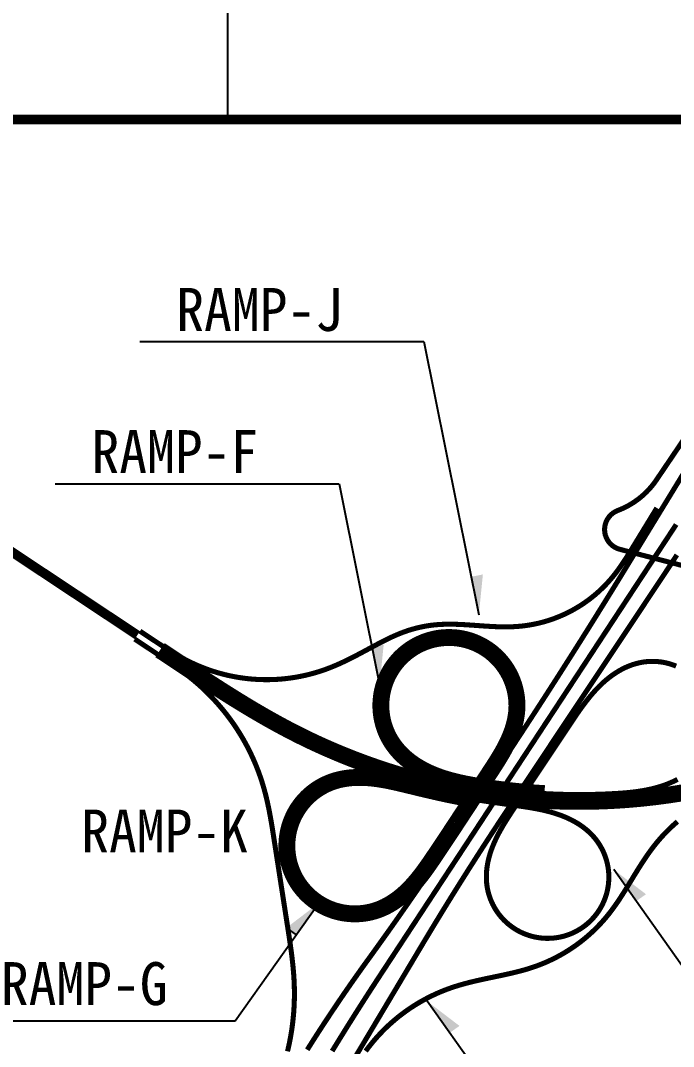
# Model space of a CAD drawing. Extents: x 221399 to 223677, y 223629 to 224581.
# Drawn here: x 222780.7 to 222841.4, y 224337.6 to 224433 of the extents above; entities that cross this region are included whole.
import ezdxf

# ---------------------------------------------------------------- set-up
doc = ezdxf.new("R2010")
doc.units = 0
doc.header["$MEASUREMENT"] = 0
doc.linetypes.add('HIDDEN', pattern=[0.375, 0.25, -0.125])
for name, color, linetype in [('CA-ALGN-RampA', 2, 'CONTINUOUS'), ('CA-ALGN-RampF', 2, 'CONTINUOUS'), ('CA-ALGN-RampG', 2, 'CONTINUOUS'), ('CA-ALGN-RampH', 2, 'CONTINUOUS'), ('CA-ALGN-RampJ', 2, 'CONTINUOUS'), ('CA-ALGN-RampK', 2, 'CONTINUOUS'), ('CA-ALGN-RampL', 2, 'CONTINUOUS'), ('CA-ALGN-RampM', 2, 'CONTINUOUS'), ('CA-ALGN-RampN', 2, 'CONTINUOUS'), ('CA-ALGN-RampO', 2, 'CONTINUOUS'), ('CA-ALGN-국도7호선', 2, 'CONTINUOUS'), ('CA-ALGN-국도7호선평면선형', 2, 'CONTINUOUS'), ('CA-ALGN-군도이설2', 2, 'CONTINUOUS'), ('CA-LEAL', 1, 'CONTINUOUS'), ('CA-TEXT', 3, 'CONTINUOUS'), ('CV-GRID-LINE', 1, 'CONTINUOUS'), ('CZ-LIN1', 7, 'CONTINUOUS')]:
    doc.layers.add(name, color=color, linetype=linetype)
doc.styles.add('돋움체', font='DotumChe.ttf')

msp = doc.modelspace()

# ---------------------------------------------------------------- hatches: boundary and pattern name
at = {"layer": 'CA-LEAL'}
for points in [[(222823.689, 224381.491), (222822.59, 224381.266), (222823.311, 224377.737)], [(222814.47, 224374.967), (222813.372, 224374.743), (222814.093, 224371.213)], [(222838.845, 224351.757), (222837.931, 224351.108), (222835.845, 224354.045)], [(222805.416, 224348.62), (222806.33, 224347.971), (222808.417, 224350.908)], [(222821.514, 224339.514), (222820.599, 224338.864), (222818.513, 224341.801)]]:
    msp.add_hatch(color=256, dxfattribs=at).paths.add_polyline_path(points)

# ---------------------------------------------------------------- linework, layer by layer
at = {"layer": 'CA-ALGN-RampA', "const_width": 1.568}
msp.add_lwpolyline([(222793.686, 224374.448), (222794.869, 224373.663), (222795.079, 224373.523), (222795.29, 224373.383), (222795.501, 224373.243), (222795.712, 224373.104), (222795.923, 224372.964), (222796.133, 224372.824), (222796.344, 224372.685), (222796.555, 224372.546), (222796.767, 224372.406), (222796.978, 224372.267), (222797.189, 224372.128), (222797.401, 224371.99), (222797.612, 224371.851), (222797.824, 224371.713), (222798.036, 224371.575), (222798.248, 224371.437), (222798.46, 224371.3), (222798.673, 224371.163), (222798.886, 224371.026), (222799.099, 224370.889), (222799.312, 224370.753), (222799.525, 224370.617), (222799.739, 224370.482), (222799.953, 224370.347), (222800.167, 224370.212), (222800.381, 224370.078), (222800.596, 224369.944), (222800.811, 224369.811), (222801.026, 224369.679), (222801.242, 224369.546), (222801.458, 224369.415), (222801.674, 224369.284), (222801.891, 224369.153), (222802.108, 224369.023), (222802.325, 224368.894), (222802.543, 224368.765), (222802.761, 224368.637), (222802.979, 224368.51), (222803.198, 224368.383), (222803.417, 224368.257), (222803.637, 224368.132), (222803.857, 224368.007), (222804.078, 224367.884), (222804.299, 224367.761), (222804.52, 224367.638), (222804.742, 224367.517), (222804.965, 224367.397), (222805.187, 224367.277), (222805.411, 224367.158), (222805.635, 224367.04), (222805.859, 224366.924), (222806.084, 224366.808), (222806.221, 224366.737), (222806.446, 224366.623), (222806.672, 224366.51), (222806.899, 224366.397), (222807.126, 224366.286), (222807.353, 224366.175), (222807.581, 224366.066), (222807.81, 224365.957), (222808.039, 224365.85), (222808.268, 224365.743), (222808.498, 224365.638), (222808.728, 224365.533), (222808.959, 224365.43), (222809.19, 224365.328), (222809.422, 224365.226), (222809.654, 224365.126), (222809.887, 224365.026), (222810.12, 224364.928), (222810.353, 224364.83), (222810.587, 224364.734), (222810.821, 224364.638), (222811.056, 224364.544), (222811.291, 224364.451), (222811.526, 224364.358), (222811.762, 224364.267), (222811.998, 224364.177), (222812.235, 224364.088), (222812.472, 224363.999), (222812.709, 224363.912), (222812.947, 224363.826), (222813.185, 224363.741), (222813.424, 224363.657), (222813.663, 224363.574), (222813.902, 224363.492), (222814.142, 224363.411), (222814.382, 224363.331), (222814.622, 224363.252), (222814.862, 224363.174), (222815.103, 224363.097), (222815.345, 224363.022), (222815.586, 224362.947), (222815.828, 224362.873), (222816.071, 224362.801), (222816.313, 224362.729), (222816.556, 224362.659), (222816.799, 224362.589), (222817.043, 224362.521), (222817.287, 224362.454), (222817.531, 224362.387), (222817.775, 224362.322), (222818.02, 224362.258), (222818.265, 224362.195), (222818.51, 224362.133), (222818.755, 224362.072), (222819.001, 224362.012), (222819.247, 224361.953), (222819.493, 224361.896), (222819.74, 224361.839), (222819.986, 224361.783), (222820.233, 224361.729), (222820.481, 224361.676), (222820.728, 224361.623), (222820.976, 224361.572), (222821.224, 224361.522), (222821.472, 224361.473), (222821.72, 224361.425), (222821.969, 224361.378), (222822.217, 224361.332), (222822.466, 224361.287), (222822.715, 224361.243), (222822.965, 224361.201), (222823.214, 224361.159), (222823.464, 224361.119), (222823.713, 224361.079), (222823.963, 224361.041), (222824.214, 224361.004), (222824.464, 224360.968), (222824.714, 224360.933), (222824.965, 224360.899), (222825.216, 224360.866), (222825.467, 224360.834), (222825.718, 224360.803), (222825.969, 224360.774), (222826.22, 224360.745), (222826.472, 224360.718), (222826.723, 224360.692), (222826.975, 224360.666), (222827.227, 224360.642), (222827.479, 224360.619), (222827.731, 224360.597), (222827.983, 224360.577), (222828.235, 224360.557), (222828.487, 224360.538), (222828.739, 224360.521), (222828.992, 224360.504), (222829.244, 224360.489), (222829.497, 224360.475), (222829.749, 224360.462), (222830.002, 224360.45), (222830.254, 224360.439), (222830.507, 224360.429), (222830.76, 224360.42), (222831.013, 224360.412), (222831.266, 224360.406), (222831.518, 224360.4), (222831.771, 224360.396), (222832.024, 224360.393), (222832.277, 224360.391), (222832.53, 224360.39), (222832.783, 224360.39), (222833.036, 224360.391), (222833.289, 224360.393), (222833.542, 224360.396), (222833.794, 224360.401), (222834.047, 224360.406), (222834.3, 224360.413), (222834.553, 224360.421), (222834.806, 224360.43), (222835.058, 224360.44), (222835.311, 224360.451), (222835.564, 224360.463), (222835.816, 224360.476), (222836.069, 224360.49), (222836.321, 224360.506), (222836.574, 224360.522), (222836.826, 224360.54), (222837.078, 224360.559), (222837.33, 224360.579), (222837.582, 224360.599), (222837.834, 224360.621), (222838.086, 224360.645), (222838.338, 224360.669), (222838.589, 224360.694), (222838.841, 224360.721), (222839.092, 224360.748), (222839.344, 224360.777), (222839.595, 224360.806), (222839.846, 224360.837), (222840.097, 224360.869), (222840.348, 224360.902), (222840.598, 224360.936), (222840.668, 224360.946), (222840.918, 224360.981), (222841.169, 224361.017), (222841.419, 224361.055), (222841.669, 224361.094), (222841.918, 224361.133), (222842.168, 224361.174), (222842.418, 224361.215)], dxfattribs=at)
at = {"layer": 'CA-ALGN-RampF', "const_width": 1.568}
msp.add_lwpolyline([(222829.413, 224361.113), (222829.161, 224361.127), (222828.908, 224361.143), (222828.656, 224361.16), (222828.404, 224361.178), (222828.151, 224361.198), (222827.899, 224361.218), (222827.647, 224361.239), (222827.395, 224361.262), (222827.144, 224361.285), (222826.892, 224361.31), (222826.64, 224361.336), (222826.389, 224361.363), (222826.138, 224361.391), (222825.886, 224361.42), (222825.635, 224361.45), (222825.384, 224361.482), (222825.133, 224361.514), (222824.883, 224361.548), (222824.632, 224361.582), (222824.382, 224361.618), (222824.132, 224361.655), (222823.882, 224361.693), (222823.632, 224361.732), (222823.382, 224361.772), (222823.348, 224361.778), (222823.099, 224361.819), (222822.85, 224361.862), (222822.601, 224361.906), (222822.352, 224361.953), (222822.104, 224362.001), (222821.856, 224362.051), (222821.609, 224362.104), (222821.362, 224362.16), (222821.116, 224362.219), (222820.871, 224362.281), (222820.627, 224362.347), (222820.383, 224362.416), (222820.141, 224362.489), (222819.9, 224362.567), (222819.661, 224362.648), (222819.423, 224362.735), (222819.187, 224362.825), (222818.953, 224362.921), (222818.721, 224363.022), (222818.492, 224363.129), (222818.265, 224363.24), (222818.041, 224363.358), (222817.82, 224363.481), (222817.603, 224363.61), (222817.389, 224363.745), (222817.179, 224363.886), (222816.973, 224364.033), (222816.772, 224364.187), (222816.576, 224364.347), (222816.386, 224364.513), (222816.201, 224364.685), (222816.022, 224364.864), (222815.849, 224365.049), (222815.684, 224365.24), (222815.526, 224365.438), (222815.375, 224365.641), (222815.309, 224365.736), (222815.171, 224365.948), (222815.041, 224366.165), (222814.92, 224366.387), (222814.808, 224366.614), (222814.705, 224366.845), (222814.611, 224367.08), (222814.527, 224367.318), (222814.452, 224367.56), (222814.388, 224367.804), (222814.333, 224368.051), (222814.287, 224368.3), (222814.252, 224368.55), (222814.227, 224368.802), (222814.212, 224369.054), (222814.208, 224369.307), (222814.213, 224369.56), (222814.228, 224369.813), (222814.254, 224370.064), (222814.289, 224370.315), (222814.335, 224370.563), (222814.39, 224370.81), (222814.455, 224371.054), (222814.53, 224371.296), (222814.615, 224371.534), (222814.709, 224371.769), (222814.812, 224372), (222814.924, 224372.226), (222815.046, 224372.448), (222815.176, 224372.665), (222815.315, 224372.877), (222815.462, 224373.082), (222815.617, 224373.282), (222815.78, 224373.475), (222815.951, 224373.662), (222816.129, 224373.841), (222816.314, 224374.014), (222816.506, 224374.179), (222816.704, 224374.336), (222816.908, 224374.485), (222817.118, 224374.625), (222817.334, 224374.758), (222817.555, 224374.881), (222817.78, 224374.996), (222818.01, 224375.101), (222818.244, 224375.197), (222818.481, 224375.284), (222818.722, 224375.361), (222818.894, 224375.41), (222819.139, 224375.47), (222819.387, 224375.521), (222819.637, 224375.562), (222819.888, 224375.592), (222820.14, 224375.613), (222820.393, 224375.624), (222820.645, 224375.624), (222820.898, 224375.614), (222821.15, 224375.595), (222821.401, 224375.565), (222821.651, 224375.525), (222821.899, 224375.475), (222822.145, 224375.415), (222822.388, 224375.346), (222822.628, 224375.267), (222822.865, 224375.178), (222823.098, 224375.08), (222823.327, 224374.973), (222823.552, 224374.857), (222823.771, 224374.731), (222823.986, 224374.597), (222824.195, 224374.455), (222824.398, 224374.304), (222824.595, 224374.146), (222824.785, 224373.979), (222824.969, 224373.805), (222825.145, 224373.624), (222825.315, 224373.436), (222825.476, 224373.241), (222825.63, 224373.041), (222825.775, 224372.834), (222825.912, 224372.621), (222826.041, 224372.403), (222826.16, 224372.18), (222826.271, 224371.953), (222826.372, 224371.721), (222826.464, 224371.486), (222826.547, 224371.247), (222826.62, 224371.005), (222826.683, 224370.76), (222826.736, 224370.512), (222826.78, 224370.263), (222826.813, 224370.013), (222826.836, 224369.761), (222826.85, 224369.508), (222826.853, 224369.255), (222826.846, 224369.003), (222826.835, 224368.825), (222826.811, 224368.573), (222826.777, 224368.322), (222826.734, 224368.073), (222826.683, 224367.825), (222826.623, 224367.58), (222826.555, 224367.336), (222826.48, 224367.095), (222826.397, 224366.855), (222826.309, 224366.619), (222826.214, 224366.384), (222826.113, 224366.152), (222826.008, 224365.922), (222825.897, 224365.695), (222825.783, 224365.469), (222825.664, 224365.246), (222825.541, 224365.025), (222825.416, 224364.805), (222825.287, 224364.588), (222825.156, 224364.371), (222825.023, 224364.156), (222824.888, 224363.942), (222824.752, 224363.729), (222824.614, 224363.517), (222824.476, 224363.305), (222824.337, 224363.094), (222824.301, 224363.038), (222821.21, 224358.331)], dxfattribs=at)
at = {"layer": 'CA-ALGN-RampG', "const_width": 1.568}
msp.add_lwpolyline([(222821.21, 224358.331), (222821.072, 224358.119), (222820.933, 224357.908), (222820.793, 224357.697), (222820.654, 224357.486), (222820.514, 224357.275), (222820.375, 224357.064), (222820.235, 224356.853), (222820.095, 224356.643), (222819.955, 224356.432), (222819.814, 224356.222), (222819.674, 224356.011), (222819.533, 224355.801), (222819.392, 224355.591), (222819.291, 224355.44), (222819.15, 224355.23), (222819.009, 224355.021), (222818.866, 224354.812), (222818.723, 224354.603), (222818.578, 224354.396), (222818.432, 224354.19), (222818.284, 224353.985), (222818.134, 224353.781), (222817.981, 224353.579), (222817.826, 224353.38), (222817.668, 224353.182), (222817.507, 224352.987), (222817.342, 224352.795), (222817.174, 224352.606), (222817.002, 224352.421), (222816.827, 224352.239), (222816.647, 224352.061), (222816.463, 224351.888), (222816.274, 224351.719), (222816.081, 224351.555), (222815.884, 224351.397), (222815.682, 224351.245), (222815.475, 224351.099), (222815.264, 224350.96), (222815.048, 224350.828), (222814.828, 224350.704), (222814.604, 224350.588), (222814.375, 224350.48), (222814.236, 224350.42), (222814.001, 224350.327), (222813.762, 224350.244), (222813.52, 224350.17), (222813.275, 224350.106), (222813.028, 224350.051), (222812.779, 224350.007), (222812.529, 224349.973), (222812.277, 224349.948), (222812.025, 224349.934), (222811.772, 224349.93), (222811.519, 224349.936), (222811.267, 224349.952), (222811.015, 224349.978), (222810.765, 224350.014), (222810.516, 224350.06), (222810.269, 224350.117), (222810.025, 224350.182), (222809.784, 224350.258), (222809.546, 224350.343), (222809.311, 224350.438), (222809.081, 224350.542), (222808.855, 224350.655), (222808.633, 224350.777), (222808.417, 224350.908), (222808.206, 224351.047), (222808, 224351.195), (222807.801, 224351.351), (222807.608, 224351.514), (222807.422, 224351.686), (222807.243, 224351.864), (222807.071, 224352.05), (222806.907, 224352.242), (222806.75, 224352.44), (222806.602, 224352.645), (222806.462, 224352.856), (222806.33, 224353.072), (222806.207, 224353.293), (222806.094, 224353.519), (222805.989, 224353.749), (222805.893, 224353.983), (222805.877, 224354.025), (222805.793, 224354.263), (222805.718, 224354.505), (222805.653, 224354.749), (222805.598, 224354.996), (222805.553, 224355.245), (222805.517, 224355.495), (222805.492, 224355.747), (222805.477, 224355.999), (222805.472, 224356.252), (222805.477, 224356.505), (222805.492, 224356.757), (222805.517, 224357.009), (222805.553, 224357.259), (222805.598, 224357.508), (222805.653, 224357.755), (222805.718, 224357.999), (222805.793, 224358.241), (222805.877, 224358.479), (222805.971, 224358.714), (222806.074, 224358.945), (222806.186, 224359.172), (222806.307, 224359.394), (222806.437, 224359.611), (222806.576, 224359.822), (222806.723, 224360.028), (222806.878, 224360.228), (222807.041, 224360.421), (222807.211, 224360.608), (222807.389, 224360.788), (222807.574, 224360.961), (222807.766, 224361.126), (222807.964, 224361.283), (222808.168, 224361.432), (222808.378, 224361.573), (222808.593, 224361.705), (222808.814, 224361.829), (222809.039, 224361.944), (222809.269, 224362.049), (222809.503, 224362.146), (222809.74, 224362.232), (222809.783, 224362.247), (222810.024, 224362.323), (222810.268, 224362.389), (222810.515, 224362.446), (222810.763, 224362.495), (222811.012, 224362.534), (222811.263, 224362.566), (222811.515, 224362.59), (222811.768, 224362.606), (222812.02, 224362.615), (222812.273, 224362.617), (222812.526, 224362.613), (222812.779, 224362.602), (222813.031, 224362.586), (222813.283, 224362.564), (222813.535, 224362.537), (222813.786, 224362.505), (222814.036, 224362.469), (222814.286, 224362.43), (222814.535, 224362.386), (222814.783, 224362.34), (222815.031, 224362.29), (222815.279, 224362.238), (222815.526, 224362.184), (222815.773, 224362.128), (222816.019, 224362.071), (222816.265, 224362.012), (222816.511, 224361.953), (222816.757, 224361.894), (222816.779, 224361.888), (222817.025, 224361.829), (222817.27, 224361.769), (222817.516, 224361.71), (222817.762, 224361.65), (222818.008, 224361.591), (222818.254, 224361.533), (222818.5, 224361.475), (222818.746, 224361.417), (222818.993, 224361.36), (222819.239, 224361.303), (222819.486, 224361.247), (222819.733, 224361.191), (222819.98, 224361.137), (222820.227, 224361.083), (222820.474, 224361.03), (222820.722, 224360.979), (222820.791, 224360.964), (222821.039, 224360.914), (222821.287, 224360.865), (222821.535, 224360.816), (222821.784, 224360.769), (222822.032, 224360.723), (222822.281, 224360.678), (222822.53, 224360.634), (222822.631, 224360.616)], dxfattribs=at)
at = {"layer": 'CA-ALGN-RampH', "const_width": 0.47}
msp.add_lwpolyline([(222812.799, 224337.171), (222812.95, 224337.375), (222813.103, 224337.576), (222813.142, 224337.626), (222813.299, 224337.824), (222813.459, 224338.02), (222813.622, 224338.213), (222813.788, 224338.404), (222813.957, 224338.592), (222814.129, 224338.777), (222814.304, 224338.96), (222814.481, 224339.141), (222814.661, 224339.318), (222814.844, 224339.493), (222815.03, 224339.664), (222815.218, 224339.833), (222815.409, 224339.999), (222815.602, 224340.162), (222815.798, 224340.323), (222815.996, 224340.48), (222816.197, 224340.634), (222816.4, 224340.784), (222816.605, 224340.932), (222816.813, 224341.077), (222817.022, 224341.218), (222817.234, 224341.356), (222817.448, 224341.491), (222817.664, 224341.622), (222817.882, 224341.751), (222818.102, 224341.875), (222818.324, 224341.997), (222818.548, 224342.115), (222818.773, 224342.229), (222819.001, 224342.34), (222819.23, 224342.448), (222819.46, 224342.552), (222819.692, 224342.652), (222819.926, 224342.749), (222820.161, 224342.843), (222820.397, 224342.932), (222820.635, 224343.018), (222820.769, 224343.065), (222821.009, 224343.145), (222821.25, 224343.222), (222821.492, 224343.295), (222821.735, 224343.366), (222821.978, 224343.434), (222822.223, 224343.499), (222822.468, 224343.561), (222822.713, 224343.622), (222822.959, 224343.681), (222823.206, 224343.738), (222823.453, 224343.793), (222823.7, 224343.847), (222823.947, 224343.901), (222824.194, 224343.953), (222824.442, 224344.005), (222824.689, 224344.057), (222824.751, 224344.07), (222824.999, 224344.121), (222825.246, 224344.173), (222825.494, 224344.226), (222825.741, 224344.279), (222825.988, 224344.334), (222826.235, 224344.389), (222826.481, 224344.447), (222826.727, 224344.506), (222826.972, 224344.568), (222827.217, 224344.632), (222827.461, 224344.698), (222827.704, 224344.768), (222827.946, 224344.841), (222828.187, 224344.917), (222828.427, 224344.997), (222828.665, 224345.081), (222828.903, 224345.17), (222829.138, 224345.262), (222829.372, 224345.357), (222829.605, 224345.457), (222829.835, 224345.561), (222830.064, 224345.668), (222830.291, 224345.78), (222830.517, 224345.895), (222830.74, 224346.013), (222830.961, 224346.136), (222831.18, 224346.262), (222831.397, 224346.392), (222831.612, 224346.525), (222831.825, 224346.662), (222832.035, 224346.803), (222832.243, 224346.947), (222832.449, 224347.094), (222832.652, 224347.245), (222832.852, 224347.399), (222833.05, 224347.556), (222833.245, 224347.717), (222833.438, 224347.881), (222833.628, 224348.048), (222833.815, 224348.219), (222833.999, 224348.392), (222834.18, 224348.569), (222834.358, 224348.748), (222834.533, 224348.931), (222834.705, 224349.116), (222834.874, 224349.304), (222835.04, 224349.495), (222835.203, 224349.689), (222835.362, 224349.885), (222835.378, 224349.905), (222835.534, 224350.104), (222835.686, 224350.305), (222835.836, 224350.509), (222835.983, 224350.715), (222836.128, 224350.922), (222836.27, 224351.132), (222836.41, 224351.342), (222836.548, 224351.554), (222836.685, 224351.767), (222836.82, 224351.981), (222836.954, 224352.195), (222837.087, 224352.41), (222837.219, 224352.626), (222837.351, 224352.842), (222837.483, 224353.058), (222837.484, 224353.06), (222837.616, 224353.276), (222837.747, 224353.492), (222837.88, 224353.708), (222838.013, 224353.923), (222838.146, 224354.138), (222838.281, 224354.352), (222838.417, 224354.565), (222838.555, 224354.777), (222838.694, 224354.988), (222838.835, 224355.198), (222838.979, 224355.406), (222839.124, 224355.613), (222839.272, 224355.818), (222839.423, 224356.021), (222839.577, 224356.222), (222839.734, 224356.42), (222839.819, 224356.526), (222839.981, 224356.721), (222840.145, 224356.912), (222840.313, 224357.102), (222840.485, 224357.288), (222840.659, 224357.471), (222840.836, 224357.652), (222841.016, 224357.829), (222841.199, 224358.003), (222841.385, 224358.175), (222841.574, 224358.343), (222841.766, 224358.508)], dxfattribs=at)
at = {"layer": 'CA-ALGN-RampJ', "const_width": 0.47}
msp.add_lwpolyline([(222839.854, 224387.673), (222837.785, 224384.282), (222837.653, 224384.067), (222837.521, 224383.851), (222837.388, 224383.636), (222837.255, 224383.421), (222837.12, 224383.207), (222836.984, 224382.994), (222836.846, 224382.781), (222836.707, 224382.571), (222836.565, 224382.361), (222836.42, 224382.154), (222836.273, 224381.948), (222836.123, 224381.744), (222835.97, 224381.543), (222835.813, 224381.345), (222835.653, 224381.149), (222835.632, 224381.125), (222835.468, 224380.933), (222835.299, 224380.745), (222835.127, 224380.559), (222834.951, 224380.378), (222834.771, 224380.2), (222834.588, 224380.025), (222834.402, 224379.854), (222834.212, 224379.687), (222834.019, 224379.524), (222833.822, 224379.365), (222833.623, 224379.209), (222833.42, 224379.058), (222833.215, 224378.911), (222833.006, 224378.767), (222832.795, 224378.629), (222832.581, 224378.494), (222832.364, 224378.364), (222832.145, 224378.238), (222831.923, 224378.116), (222831.699, 224377.999), (222831.472, 224377.886), (222831.244, 224377.778), (222831.013, 224377.675), (222830.78, 224377.576), (222830.545, 224377.482), (222830.309, 224377.392), (222830.07, 224377.307), (222829.83, 224377.227), (222829.589, 224377.152), (222829.346, 224377.082), (222829.102, 224377.017), (222828.856, 224376.956), (222828.609, 224376.901), (222828.362, 224376.85), (222828.113, 224376.804), (222827.863, 224376.764), (222827.613, 224376.728), (222827.362, 224376.697), (222827.11, 224376.672), (222826.954, 224376.658), (222826.702, 224376.641), (222826.449, 224376.628), (222826.197, 224376.62), (222825.944, 224376.615), (222825.691, 224376.614), (222825.438, 224376.617), (222825.185, 224376.623), (222824.932, 224376.631), (222824.68, 224376.642), (222824.427, 224376.655), (222824.175, 224376.67), (222823.922, 224376.686), (222823.67, 224376.703), (222823.418, 224376.721), (222823.165, 224376.739), (222823.134, 224376.741), (222822.881, 224376.759), (222822.629, 224376.777), (222822.377, 224376.794), (222822.124, 224376.81), (222821.872, 224376.825), (222821.619, 224376.837), (222821.367, 224376.848), (222821.114, 224376.856), (222820.861, 224376.861), (222820.608, 224376.863), (222820.355, 224376.862), (222820.102, 224376.856), (222819.85, 224376.846), (222819.597, 224376.832), (222819.345, 224376.812), (222819.278, 224376.806), (222819.026, 224376.779), (222818.776, 224376.748), (222818.525, 224376.71), (222818.276, 224376.667), (222818.028, 224376.619), (222817.781, 224376.566), (222817.535, 224376.507), (222817.29, 224376.442), (222817.047, 224376.373), (222816.805, 224376.298), (222816.616, 224376.235), (222816.378, 224376.151), (222816.141, 224376.062), (222815.906, 224375.969), (222815.673, 224375.871), (222815.441, 224375.77), (222815.21, 224375.666), (222814.982, 224375.558), (222814.754, 224375.448), (222814.528, 224375.335), (222814.302, 224375.22), (222814.078, 224375.104), (222813.854, 224374.986), (222813.63, 224374.868), (222813.408, 224374.748), (222813.185, 224374.628), (222813.126, 224374.596), (222813.119, 224374.593), (222812.897, 224374.473), (222812.674, 224374.353), (222812.451, 224374.234), (222812.228, 224374.115), (222812.004, 224373.997), (222811.779, 224373.881), (222811.554, 224373.765), (222811.329, 224373.651), (222811.102, 224373.539), (222810.875, 224373.428), (222810.646, 224373.32), (222810.416, 224373.214), (222810.185, 224373.111), (222809.953, 224373.011), (222809.72, 224372.914), (222809.485, 224372.82), (222809.366, 224372.774), (222809.129, 224372.685), (222808.891, 224372.6), (222808.651, 224372.519), (222808.411, 224372.442), (222808.169, 224372.368), (222807.925, 224372.299), (222807.681, 224372.233), (222807.436, 224372.171), (222807.19, 224372.112), (222806.943, 224372.058), (222806.695, 224372.007), (222806.447, 224371.961), (222806.197, 224371.918), (222805.947, 224371.879), (222805.697, 224371.844), (222805.446, 224371.813), (222805.195, 224371.786), (222804.943, 224371.762), (222804.691, 224371.743), (222804.438, 224371.728), (222804.185, 224371.716), (222803.933, 224371.709), (222803.68, 224371.705), (222803.427, 224371.706), (222803.174, 224371.71), (222802.921, 224371.719), (222802.669, 224371.731), (222802.416, 224371.747), (222802.164, 224371.767), (222801.912, 224371.791), (222801.661, 224371.82), (222801.41, 224371.852), (222801.16, 224371.887), (222800.91, 224371.927), (222800.661, 224371.971), (222800.413, 224372.019), (222800.165, 224372.07), (222799.918, 224372.125), (222799.672, 224372.185), (222799.427, 224372.248), (222799.183, 224372.314), (222798.941, 224372.385), (222798.699, 224372.459), (222798.458, 224372.538), (222798.219, 224372.62), (222797.981, 224372.705), (222797.744, 224372.795), (222797.509, 224372.888), (222797.276, 224372.984), (222797.043, 224373.085), (222796.813, 224373.189), (222796.584, 224373.296), (222796.441, 224373.366), (222796.215, 224373.479), (222795.99, 224373.596), (222795.767, 224373.716), (222795.546, 224373.838), (222795.326, 224373.963), (222795.108, 224374.091), (222794.891, 224374.22), (222794.675, 224374.352), (222794.46, 224374.486), (222794.246, 224374.62), (222794.033, 224374.757), (222793.821, 224374.894), (222793.609, 224375.032), (222793.397, 224375.171), (222793.186, 224375.311), (222792.976, 224375.45), (222792.869, 224375.521), (222791.824, 224376.215)], dxfattribs=at)
at = {"layer": 'CA-ALGN-RampK', "const_width": 0.47}
msp.add_lwpolyline([(222791.334, 224375.477), (222792.985, 224374.382), (222793.196, 224374.242), (222793.406, 224374.102), (222793.617, 224373.962), (222793.827, 224373.821), (222794.037, 224373.68), (222794.246, 224373.538), (222794.455, 224373.395), (222794.663, 224373.252), (222794.871, 224373.107), (222795.078, 224372.961), (222795.283, 224372.814), (222795.488, 224372.666), (222795.692, 224372.516), (222795.894, 224372.364), (222796.095, 224372.211), (222796.295, 224372.056), (222796.493, 224371.898), (222796.689, 224371.739), (222796.884, 224371.578), (222797.077, 224371.414), (222797.267, 224371.247), (222797.456, 224371.079), (222797.642, 224370.908), (222797.826, 224370.735), (222798.008, 224370.559), (222798.188, 224370.381), (222798.366, 224370.201), (222798.541, 224370.019), (222798.714, 224369.835), (222798.885, 224369.648), (222799.054, 224369.459), (222799.22, 224369.269), (222799.383, 224369.076), (222799.544, 224368.881), (222799.703, 224368.684), (222799.859, 224368.485), (222800.013, 224368.284), (222800.165, 224368.082), (222800.313, 224367.877), (222800.459, 224367.671), (222800.603, 224367.463), (222800.744, 224367.253), (222800.882, 224367.041), (222801.018, 224366.827), (222801.151, 224366.612), (222801.281, 224366.395), (222801.409, 224366.177), (222801.534, 224365.957), (222801.656, 224365.736), (222801.775, 224365.513), (222801.891, 224365.288), (222802.005, 224365.062), (222802.116, 224364.835), (222802.224, 224364.606), (222802.329, 224364.376), (222802.431, 224364.145), (222802.531, 224363.912), (222802.627, 224363.678), (222802.72, 224363.443), (222802.811, 224363.207), (222802.899, 224362.97), (222802.983, 224362.732), (222803.065, 224362.492), (222803.143, 224362.252), (222803.219, 224362.011), (222803.292, 224361.768), (222803.326, 224361.65), (222803.394, 224361.406), (222803.459, 224361.162), (222803.522, 224360.917), (222803.582, 224360.671), (222803.639, 224360.425), (222803.694, 224360.178), (222803.747, 224359.93), (222803.798, 224359.683), (222803.847, 224359.435), (222803.894, 224359.186), (222803.94, 224358.937), (222803.984, 224358.688), (222804.028, 224358.439), (222804.07, 224358.19), (222804.111, 224357.94), (222804.151, 224357.691), (222804.191, 224357.441), (222804.23, 224357.191), (222804.269, 224356.941), (222804.308, 224356.691), (222805.528, 224348.819), (222805.567, 224348.569), (222805.605, 224348.319), (222805.644, 224348.069), (222805.682, 224347.819), (222805.719, 224347.569), (222805.756, 224347.319), (222805.792, 224347.068), (222805.827, 224346.818), (222805.862, 224346.567), (222805.895, 224346.317), (222805.927, 224346.066), (222805.957, 224345.815), (222805.986, 224345.563), (222806.014, 224345.312), (222806.04, 224345.06), (222806.063, 224344.809), (222806.085, 224344.557), (222806.105, 224344.304), (222806.123, 224344.052), (222806.138, 224343.8), (222806.15, 224343.547), (222806.16, 224343.294), (222806.164, 224343.168), (222806.17, 224342.915), (222806.173, 224342.662), (222806.173, 224342.409), (222806.171, 224342.156), (222806.166, 224341.904), (222806.157, 224341.651), (222806.146, 224341.398), (222806.133, 224341.146), (222806.116, 224340.893), (222806.097, 224340.641), (222806.074, 224340.389), (222806.049, 224340.137), (222806.022, 224339.886), (222805.991, 224339.635), (222805.958, 224339.384), (222805.922, 224339.134), (222805.883, 224338.884), (222805.841, 224338.635), (222805.796, 224338.386), (222805.749, 224338.137), (222805.699, 224337.889), (222805.646, 224337.642), (222805.591, 224337.395), (222805.533, 224337.149)], dxfattribs=at)
at = {"layer": 'CA-ALGN-RampL', "const_width": 0.47}
msp.add_lwpolyline([(222822.631, 224360.616), (222822.88, 224360.574), (222823.13, 224360.532), (222823.379, 224360.491), (222823.629, 224360.452), (222823.879, 224360.413), (222824.129, 224360.375), (222824.379, 224360.337), (222824.629, 224360.3), (222824.879, 224360.264), (222825.13, 224360.228), (222825.38, 224360.192), (222825.631, 224360.157), (222825.881, 224360.122), (222826.132, 224360.087), (222826.382, 224360.052), (222826.503, 224360.035), (222826.754, 224360), (222827.004, 224359.965), (222827.255, 224359.929), (222827.505, 224359.893), (222827.755, 224359.854), (222828.005, 224359.814), (222828.254, 224359.773), (222828.503, 224359.728), (222828.752, 224359.681), (222829, 224359.631), (222829.247, 224359.578), (222829.493, 224359.521), (222829.739, 224359.46), (222829.983, 224359.395), (222830.226, 224359.325), (222830.468, 224359.25), (222830.708, 224359.17), (222830.946, 224359.085), (222831.181, 224358.994), (222831.415, 224358.896), (222831.646, 224358.793), (222831.873, 224358.683), (222832.098, 224358.566), (222832.318, 224358.442), (222832.535, 224358.312), (222832.747, 224358.174), (222832.954, 224358.028), (222833.155, 224357.875), (222833.351, 224357.715), (222833.54, 224357.547), (222833.722, 224357.372), (222833.897, 224357.189), (222834.047, 224357.019), (222834.206, 224356.822), (222834.356, 224356.618), (222834.497, 224356.408), (222834.628, 224356.192), (222834.75, 224355.971), (222834.862, 224355.744), (222834.963, 224355.512), (222835.054, 224355.276), (222835.135, 224355.036), (222835.205, 224354.793), (222835.263, 224354.547), (222835.311, 224354.299), (222835.348, 224354.049), (222835.374, 224353.797), (222835.389, 224353.545), (222835.392, 224353.292), (222835.384, 224353.039), (222835.365, 224352.787), (222835.334, 224352.536), (222835.293, 224352.286), (222835.24, 224352.039), (222835.177, 224351.794), (222835.103, 224351.553), (222835.018, 224351.314), (222834.922, 224351.08), (222834.816, 224350.85), (222834.701, 224350.626), (222834.575, 224350.406), (222834.44, 224350.193), (222834.295, 224349.985), (222834.141, 224349.784), (222833.978, 224349.591), (222833.807, 224349.404), (222833.628, 224349.226), (222833.442, 224349.055), (222833.247, 224348.894), (222833.046, 224348.74), (222832.838, 224348.596), (222832.624, 224348.462), (222832.404, 224348.337), (222832.179, 224348.222), (222831.949, 224348.116), (222831.939, 224348.112), (222831.704, 224348.018), (222831.465, 224347.934), (222831.223, 224347.861), (222830.978, 224347.799), (222830.731, 224347.748), (222830.481, 224347.707), (222830.23, 224347.678), (222829.977, 224347.661), (222829.725, 224347.654), (222829.472, 224347.658), (222829.219, 224347.674), (222828.968, 224347.701), (222828.718, 224347.74), (222828.47, 224347.789), (222828.224, 224347.849), (222827.982, 224347.92), (222827.742, 224348.002), (222827.507, 224348.094), (222827.276, 224348.197), (222827.049, 224348.31), (222826.828, 224348.432), (222826.613, 224348.565), (222826.404, 224348.707), (222826.201, 224348.858), (222826.005, 224349.018), (222825.816, 224349.187), (222825.636, 224349.363), (222825.463, 224349.548), (222825.298, 224349.74), (222825.142, 224349.939), (222824.996, 224350.145), (222824.858, 224350.357), (222824.73, 224350.575), (222824.612, 224350.799), (222824.504, 224351.028), (222824.406, 224351.261), (222824.319, 224351.498), (222824.242, 224351.739), (222824.176, 224351.983), (222824.121, 224352.23), (222824.077, 224352.479), (222824.044, 224352.73), (222824.043, 224352.741), (222824.022, 224352.993), (222824.011, 224353.246), (222824.011, 224353.499), (222824.022, 224353.751), (222824.042, 224354.003), (222824.071, 224354.255), (222824.11, 224354.505), (222824.157, 224354.753), (222824.212, 224355), (222824.275, 224355.245), (222824.345, 224355.488), (222824.422, 224355.729), (222824.506, 224355.967), (222824.596, 224356.203), (222824.692, 224356.438), (222824.793, 224356.669), (222824.9, 224356.899), (222825.01, 224357.126), (222825.125, 224357.351), (222825.244, 224357.575), (222825.367, 224357.796), (222825.493, 224358.015), (222825.621, 224358.233), (222825.752, 224358.449), (222825.886, 224358.664), (222826.021, 224358.878), (222826.158, 224359.091), (222826.296, 224359.303), (222826.435, 224359.514), (222826.574, 224359.725), (222826.714, 224359.935), (222826.744, 224359.98), (222828.965, 224363.316)], dxfattribs=at)
at = {"layer": 'CA-ALGN-RampM', "const_width": 0.47}
for points in [[(222828.965, 224363.316), (222831.738, 224367.481), (222831.878, 224367.691), (222832.018, 224367.901), (222832.159, 224368.111), (222832.301, 224368.321), (222832.444, 224368.53), (222832.588, 224368.738), (222832.733, 224368.944), (222832.881, 224369.15), (222833.03, 224369.354), (222833.182, 224369.556), (222833.336, 224369.757), (222833.493, 224369.955), (222833.653, 224370.151), (222833.815, 224370.345), (222833.982, 224370.536), (222834.151, 224370.723), (222834.324, 224370.907), (222834.502, 224371.088), (222834.683, 224371.264), (222834.868, 224371.437), (222835.057, 224371.604), (222835.251, 224371.767), (222835.449, 224371.924), (222835.651, 224372.076), (222835.858, 224372.222), (222836.069, 224372.361), (222836.284, 224372.493), (222836.504, 224372.619), (222836.728, 224372.736), (222836.956, 224372.846), (222837.188, 224372.947), (222837.424, 224373.039), (222837.662, 224373.121), (222837.905, 224373.194), (222838.15, 224373.257), (222838.397, 224373.309), (222838.422, 224373.314), (222838.672, 224373.354), (222838.923, 224373.383), (222839.175, 224373.4), (222839.428, 224373.407), (222839.681, 224373.402), (222839.933, 224373.386), (222840.185, 224373.359), (222840.435, 224373.321), (222840.683, 224373.271), (222840.928, 224373.211), (222841.171, 224373.14), (222841.41, 224373.058), (222841.646, 224372.965)], [(222841.776, 224362.438), (222841.551, 224362.322), (222841.323, 224362.213), (222841.092, 224362.11), (222840.858, 224362.014), (222840.621, 224361.925), (222840.383, 224361.841), (222840.142, 224361.763), (222839.899, 224361.691), (222839.655, 224361.625), (222839.41, 224361.564), (222839.163, 224361.508), (222838.916, 224361.456), (222838.667, 224361.409), (222838.418, 224361.367), (222838.168, 224361.328), (222837.918, 224361.293), (222837.667, 224361.261), (222837.415, 224361.233), (222837.164, 224361.207), (222836.912, 224361.185), (222836.66, 224361.164), (222836.407, 224361.146), (222836.155, 224361.129), (222835.903, 224361.114), (222835.766, 224361.107), (222835.514, 224361.093), (222835.261, 224361.081), (222835.008, 224361.07), (222834.756, 224361.061), (222834.503, 224361.052), (222834.25, 224361.044), (222833.997, 224361.038), (222833.744, 224361.032), (222833.492, 224361.028), (222833.239, 224361.025), (222832.986, 224361.023), (222832.733, 224361.022), (222832.48, 224361.022), (222832.227, 224361.023), (222831.974, 224361.026), (222831.721, 224361.029), (222831.468, 224361.034), (222831.216, 224361.04), (222830.963, 224361.046), (222830.71, 224361.054), (222830.457, 224361.063), (222830.204, 224361.074), (222829.952, 224361.085), (222829.699, 224361.097), (222829.447, 224361.111), (222829.413, 224361.113)]]:
    msp.add_lwpolyline(points, dxfattribs=at)
at = {"layer": 'CA-ALGN-RampN', "const_width": 0.47}
msp.add_lwpolyline([(222798.92, 224314.957), (222817.907, 224346.821), (222818.037, 224347.038), (222818.166, 224347.256), (222818.296, 224347.473), (222818.427, 224347.689), (222818.557, 224347.906), (222818.687, 224348.123), (222818.818, 224348.339), (222818.949, 224348.556), (222819.08, 224348.772), (222819.211, 224348.988), (222819.342, 224349.205), (222819.474, 224349.421), (222819.606, 224349.636), (222819.737, 224349.852), (222819.869, 224350.068), (222820.002, 224350.284), (222820.134, 224350.499), (222820.267, 224350.714), (222820.4, 224350.93), (222820.533, 224351.145), (222820.666, 224351.36), (222820.799, 224351.575), (222820.933, 224351.789), (222821.066, 224352.004), (222821.2, 224352.219), (222821.334, 224352.433), (222821.468, 224352.648), (222821.603, 224352.862), (222821.737, 224353.076), (222821.872, 224353.29), (222822.007, 224353.504), (222822.142, 224353.718), (222822.278, 224353.931), (222822.413, 224354.145), (222822.549, 224354.358), (222822.685, 224354.572), (222822.821, 224354.785), (222822.957, 224354.998), (222823.093, 224355.211), (222823.23, 224355.424), (222823.366, 224355.637), (222823.503, 224355.849), (222823.64, 224356.062), (222823.778, 224356.274), (222823.915, 224356.487), (222824.053, 224356.699), (222824.19, 224356.911), (222824.328, 224357.123), (222824.467, 224357.335), (222824.605, 224357.546), (222824.743, 224357.758), (222824.882, 224357.97), (222825.021, 224358.181), (222825.16, 224358.392), (222825.299, 224358.603), (222825.438, 224358.814), (222825.578, 224359.025), (222825.718, 224359.236), (222825.858, 224359.447), (222825.993, 224359.651), (222840.331, 224381.188), (222840.471, 224381.398), (222840.611, 224381.609), (222840.75, 224381.82), (222840.889, 224382.032), (222841.028, 224382.243), (222841.166, 224382.455), (222841.304, 224382.667), (222841.441, 224382.879), (222841.578, 224383.092), (222841.715, 224383.304)], dxfattribs=at)
at = {"layer": 'CA-ALGN-RampO', "const_width": 0.47}
msp.add_lwpolyline([(222848.951, 224401.727), (222837.035, 224382.204), (222836.903, 224381.988), (222836.771, 224381.772), (222836.639, 224381.557), (222836.507, 224381.341), (222836.375, 224381.125), (222836.243, 224380.91), (222836.11, 224380.694), (222835.978, 224380.479), (222835.845, 224380.263), (222835.713, 224380.048), (222835.58, 224379.833), (222835.447, 224379.618), (222835.314, 224379.402), (222835.181, 224379.187), (222835.048, 224378.972), (222834.915, 224378.757), (222834.781, 224378.542), (222834.648, 224378.328), (222834.514, 224378.113), (222834.381, 224377.898), (222834.247, 224377.683), (222834.113, 224377.469), (222833.98, 224377.254), (222833.846, 224377.039), (222833.712, 224376.825), (222833.577, 224376.611), (222833.443, 224376.396), (222833.309, 224376.182), (222833.174, 224375.968), (222833.04, 224375.754), (222832.905, 224375.539), (222832.771, 224375.325), (222832.636, 224375.111), (222832.501, 224374.897), (222832.366, 224374.684), (222832.231, 224374.47), (222832.096, 224374.256), (222831.96, 224374.042), (222831.825, 224373.829), (222831.69, 224373.615), (222831.554, 224373.402), (222831.418, 224373.188), (222831.283, 224372.975), (222831.147, 224372.761), (222831.011, 224372.548), (222830.875, 224372.335), (222830.739, 224372.122), (222830.603, 224371.909), (222830.466, 224371.696), (222830.33, 224371.483), (222830.193, 224371.27), (222830.057, 224371.057), (222829.92, 224370.844), (222829.784, 224370.631), (222829.647, 224370.418), (222829.51, 224370.206), (222829.373, 224369.993), (222829.236, 224369.781), (222829.098, 224369.568), (222828.961, 224369.356), (222828.824, 224369.144), (222828.686, 224368.931), (222828.549, 224368.719), (222828.411, 224368.507), (222828.273, 224368.295), (222828.135, 224368.083), (222827.997, 224367.871), (222827.859, 224367.659), (222827.721, 224367.447), (222827.583, 224367.235), (222827.445, 224367.023), (222827.306, 224366.812), (222827.168, 224366.6), (222827.029, 224366.389), (222826.89, 224366.177), (222826.803, 224366.044), (222821.58, 224358.088), (222821.442, 224357.876), (222821.303, 224357.665), (222821.163, 224357.454), (222821.024, 224357.243), (222820.884, 224357.032), (222820.745, 224356.821), (222820.605, 224356.61), (222820.465, 224356.4), (222820.325, 224356.189), (222820.184, 224355.979), (222820.044, 224355.768), (222819.903, 224355.558), (222819.762, 224355.348), (222819.622, 224355.138), (222819.48, 224354.928), (222819.339, 224354.719), (222819.198, 224354.509), (222819.056, 224354.299), (222818.914, 224354.09), (222818.772, 224353.881), (222818.63, 224353.671), (222818.488, 224353.462), (222818.345, 224353.253), (222818.203, 224353.044), (222818.06, 224352.836), (222817.917, 224352.627), (222817.774, 224352.418), (222817.631, 224352.21), (222817.488, 224352.002), (222817.344, 224351.793), (222817.2, 224351.585), (222817.056, 224351.377), (222816.912, 224351.169), (222816.768, 224350.962), (222816.624, 224350.754), (222816.479, 224350.546), (222816.335, 224350.339), (222816.19, 224350.132), (222816.045, 224349.924), (222815.9, 224349.717), (222815.754, 224349.51), (222815.609, 224349.303), (222815.463, 224349.096), (222815.318, 224348.89), (222815.172, 224348.683), (222815.025, 224348.477), (222814.879, 224348.27), (222814.733, 224348.064), (222814.586, 224347.858), (222814.439, 224347.652), (222814.293, 224347.446), (222814.146, 224347.241), (222813.998, 224347.035), (222813.851, 224346.829), (222813.703, 224346.624), (222813.556, 224346.419), (222813.408, 224346.213), (222813.26, 224346.008), (222813.112, 224345.803), (222813.021, 224345.678), (222813.021, 224345.678), (222812.873, 224345.473), (222812.725, 224345.268), (222812.577, 224345.062), (222812.43, 224344.856), (222812.283, 224344.65), (222812.137, 224344.444), (222811.991, 224344.238), (222811.845, 224344.031), (222811.7, 224343.824), (222811.555, 224343.617), (222811.41, 224343.41), (222811.266, 224343.202), (222811.122, 224342.994), (222810.978, 224342.786), (222810.834, 224342.578), (222810.691, 224342.369), (222810.549, 224342.16), (222810.407, 224341.951), (222810.265, 224341.742), (222810.123, 224341.532), (222809.982, 224341.322), (222809.841, 224341.112), (222809.7, 224340.902), (222809.56, 224340.692), (222809.42, 224340.481), (222809.281, 224340.27), (222809.142, 224340.059), (222809.003, 224339.847), (222808.864, 224339.636), (222808.726, 224339.424), (222808.589, 224339.212), (222808.451, 224338.999), (222808.314, 224338.787), (222808.177, 224338.574), (222808.041, 224338.361), (222807.905, 224338.148), (222807.77, 224337.934), (222807.634, 224337.72), (222807.499, 224337.506), (222807.365, 224337.292)], dxfattribs=at)
at = {"layer": 'CA-ALGN-국도7호선', "linetype": 'HIDDEN', "const_width": 0.885, "flags": 128}
msp.add_lwpolyline([(222791.579, 224375.846), (222772.629, 224388.422, 0.049731), (222753.775, 224398.394, 0.049731)], format="xyb", dxfattribs=at)
at = {"layer": 'CA-ALGN-국도7호선평면선형', "const_width": 0.47}
msp.add_lwpolyline([(222809.681, 224337.172), (222809.813, 224337.388), (222809.945, 224337.604), (222810.077, 224337.819), (222810.21, 224338.035), (222810.342, 224338.25), (222810.475, 224338.465), (222810.608, 224338.68), (222810.742, 224338.895), (222810.875, 224339.11), (222811.009, 224339.325), (222811.143, 224339.539), (222811.277, 224339.753), (222811.412, 224339.968), (222811.546, 224340.182), (222811.681, 224340.396), (222811.816, 224340.61), (222811.951, 224340.823), (222812.087, 224341.037), (222812.222, 224341.25), (222812.358, 224341.464), (222812.494, 224341.677), (222812.631, 224341.89), (222812.767, 224342.103), (222812.904, 224342.316), (222813.041, 224342.528), (222813.178, 224342.741), (222813.315, 224342.953), (222813.453, 224343.165), (222813.591, 224343.377), (222813.729, 224343.589), (222813.867, 224343.801), (222814.005, 224344.013), (222814.144, 224344.224), (222814.167, 224344.26), (222841.097, 224385.285), (222841.236, 224385.496), (222841.374, 224385.708), (222841.512, 224385.92), (222841.65, 224386.132)], dxfattribs=at)
at = {"layer": 'CA-ALGN-군도이설2', "const_width": 0.47}
msp.add_lwpolyline([(222842.723, 224394.581), (222839.818, 224390.282), (222839.673, 224390.075), (222839.521, 224389.873), (222839.363, 224389.676), (222839.198, 224389.484), (222839.026, 224389.298), (222838.849, 224389.118), (222838.666, 224388.944), (222838.477, 224388.776), (222838.282, 224388.614), (222838.082, 224388.459), (222837.877, 224388.311), (222837.668, 224388.169), (222837.453, 224388.035), (222837.235, 224387.908), (222837.012, 224387.788), (222836.785, 224387.676), (222836.555, 224387.571), (222836.321, 224387.474), (222836.221, 224387.435), (222835.991, 224387.33), (222835.777, 224387.196), (222835.583, 224387.034), (222835.412, 224386.847), (222835.268, 224386.64), (222835.152, 224386.415), (222835.067, 224386.177), (222835.015, 224385.93), (222834.996, 224385.678), (222835.011, 224385.426), (222835.059, 224385.177), (222835.14, 224384.938), (222835.251, 224384.711), (222835.392, 224384.502), (222835.56, 224384.312), (222835.751, 224384.147), (222835.962, 224384.009), (222836.19, 224383.9), (222836.415, 224383.826), (222846.154, 224381.293)], dxfattribs=at)
at = {"layer": 'CA-LEAL'}
for p, q in [((222791.813, 224403.14), (222818.202, 224403.14)), ((222818.202, 224403.14), (222823.311, 224377.737)), ((222783.934, 224389.922), (222810.323, 224389.922)), ((222810.323, 224389.922), (222814.093, 224371.213)), ((222843.608, 224343.114), (222835.845, 224354.045)), ((222800.653, 224339.977), (222808.417, 224350.908)), ((222805.416, 224348.62), (222806.33, 224347.971)), ((222826.277, 224330.871), (222818.513, 224341.801)), ((222775.226, 224339.977), (222800.653, 224339.977))]:
    msp.add_line(p, q, dxfattribs=at)
at = {"layer": 'CV-GRID-LINE'}
msp.add_lwpolyline([(222800, 224423.801), (222800, 224580)], dxfattribs=at)
at = {"layer": 'CZ-LIN1', "const_width": 0.895}
msp.add_lwpolyline([(222730.859, 224283.684), (222985.48, 224283.684), (222985.48, 224423.801), (222730.859, 224423.801)], close=True, dxfattribs=at)

# ---------------------------------------------------------------- texts
at = {"layer": 'CA-TEXT', "style": '돋움체'}
for s, p in [('RAMP-J', (222795.194, 224404.128, -220.729)), ('RAMP-F', (222787.315, 224390.909, -220.729)), ('RAMP-K', (222786.365, 224355.637, -220.729)), ('RAMP-G', (222778.894, 224341.446, -147.153))]:
    msp.add_text(s, height=3.9961, dxfattribs=at).set_placement(p)

doc.saveas('drawing.dxf')
